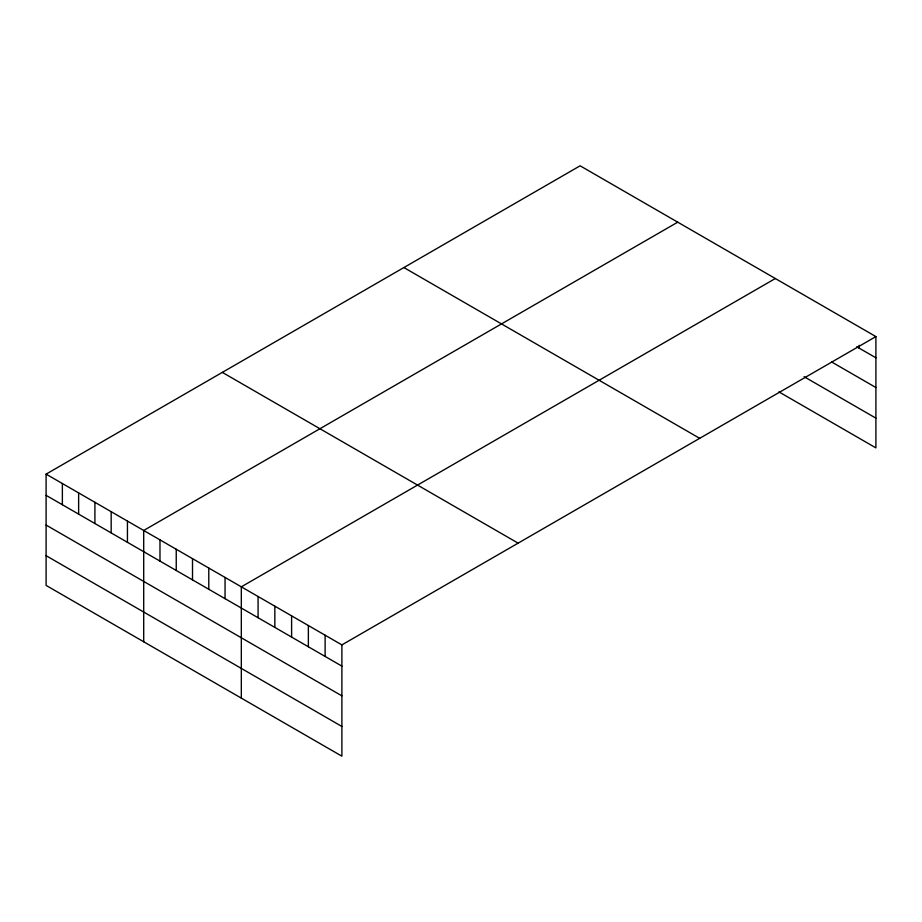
<?xml version="1.0" encoding="UTF-8"?>
<svg xmlns="http://www.w3.org/2000/svg" width="922" height="922" viewBox="0 0 922 922"><rect width="100%" height="100%" fill="white"/><g stroke="black" fill="none" stroke-linecap="round" stroke-linejoin="round"><path stroke-width="1.38" d="M875.9 336.588L341.889 644.893L341.889 756.19L46.1 585.412L46.1 474.127L580.111 165.81L875.9 336.588L875.9 447.873L778.929 391.885M677.728 222.167L143.705 530.473L143.705 641.77M775.333 278.525L241.322 586.83L241.322 698.127M856.745 346.753L875.9 357.805M831.598 361.954L875.9 387.528M804.065 376.683L875.9 418.15M403.894 267.553L699.671 438.319M222.329 372.384L518.106 543.15M46.1 474.127L341.889 644.893M46.1 495.345L341.889 666.122M46.1 525.067L341.889 695.845M46.1 555.689L341.889 726.467M859.143 345.301L859.143 348.136M325.12 635.212L325.12 656.441M308.363 625.542L308.363 646.76M291.606 615.861L291.606 637.09M274.837 606.18L274.837 627.409M258.079 596.511L258.079 617.728M225.049 577.437L225.049 598.666M208.787 568.044L208.787 589.273M192.514 558.651L192.514 579.88M176.24 549.258L176.24 570.488M159.979 539.866L159.979 561.095M127.443 521.08L127.443 542.309M111.17 511.687L111.17 532.916M94.908 502.294L94.908 523.523M78.635 492.901L78.635 514.13M62.373 483.52L62.373 504.737"/></g></svg>
